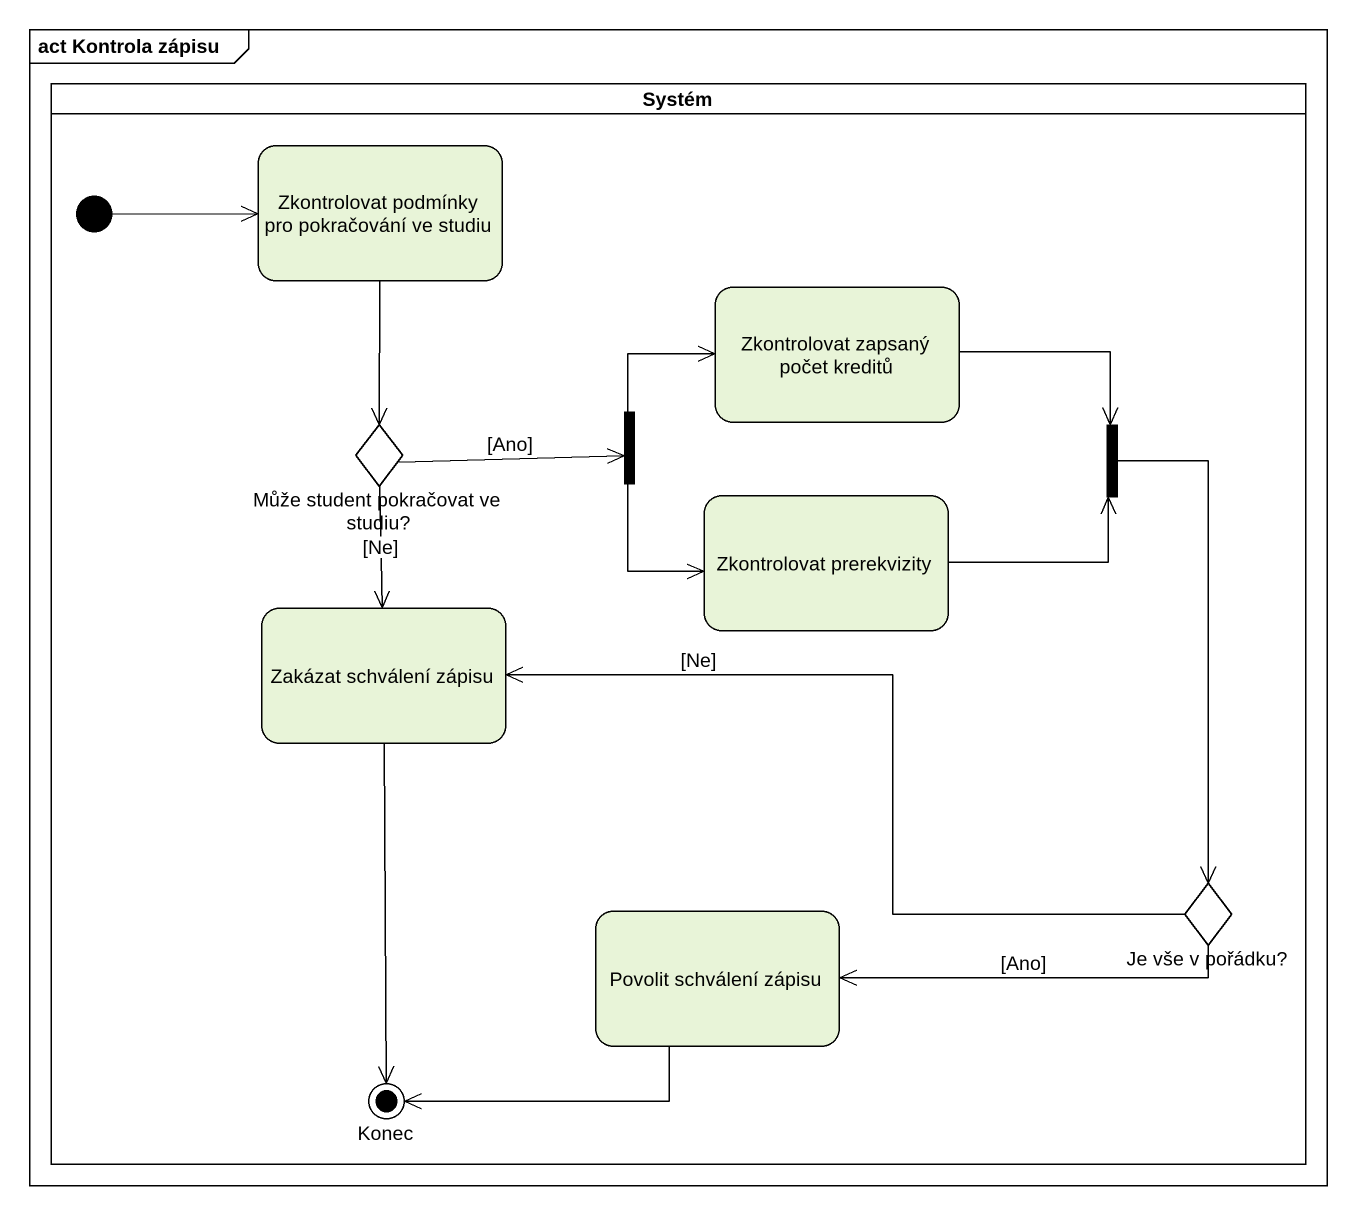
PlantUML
@startuml
mainframe act Kontrola zápisu
hide empty description
state Systém <<partition>> {
  state "Zkontrolovat podmínky pro pokračování ve studiu" as Zkontrolovat_podmínky_pro
  state "Zkontrolovat zapsaný počet kreditů" as Zkontrolovat_zapsaný_počet
  state "Může student pokračovat ve studiu?" as Může_student_pokračovat_ve <<choice>>
  state fork1 <<fork>>
  state fork2 <<join>>
  state "Zkontrolovat prerekvizity" as Zkontrolovat_prerekvizity
  state "Zakázat schválení zápisu" as Zakázat_schválení_zápisu
  state "Povolit schválení zápisu" as Povolit_schválení_zápisu
  state "Je vše v pořádku?" as Je_vše_v_pořádku <<choice>>
  state Konec <<end>>
  [*] -right-> Zkontrolovat_podmínky_pro
}
Zkontrolovat_podmínky_pro --> Může_student_pokračovat_ve
Zkontrolovat_zapsaný_počet -right-> fork2
Může_student_pokračovat_ve -right-> fork1 : [Ano]
Může_student_pokračovat_ve --> Zakázat_schválení_zápisu : [Ne]
fork1 -right-> Zkontrolovat_zapsaný_počet
fork1 -right-> Zkontrolovat_prerekvizity
fork2 --> Je_vše_v_pořádku
Zkontrolovat_prerekvizity -right-> fork2
Zakázat_schválení_zápisu --> Konec
Povolit_schválení_zápisu -left-> Konec
Je_vše_v_pořádku -left-> Zakázat_schválení_zápisu : [Ne]
Je_vše_v_pořádku -left-> Povolit_schválení_zápisu : [Ano]
@enduml
